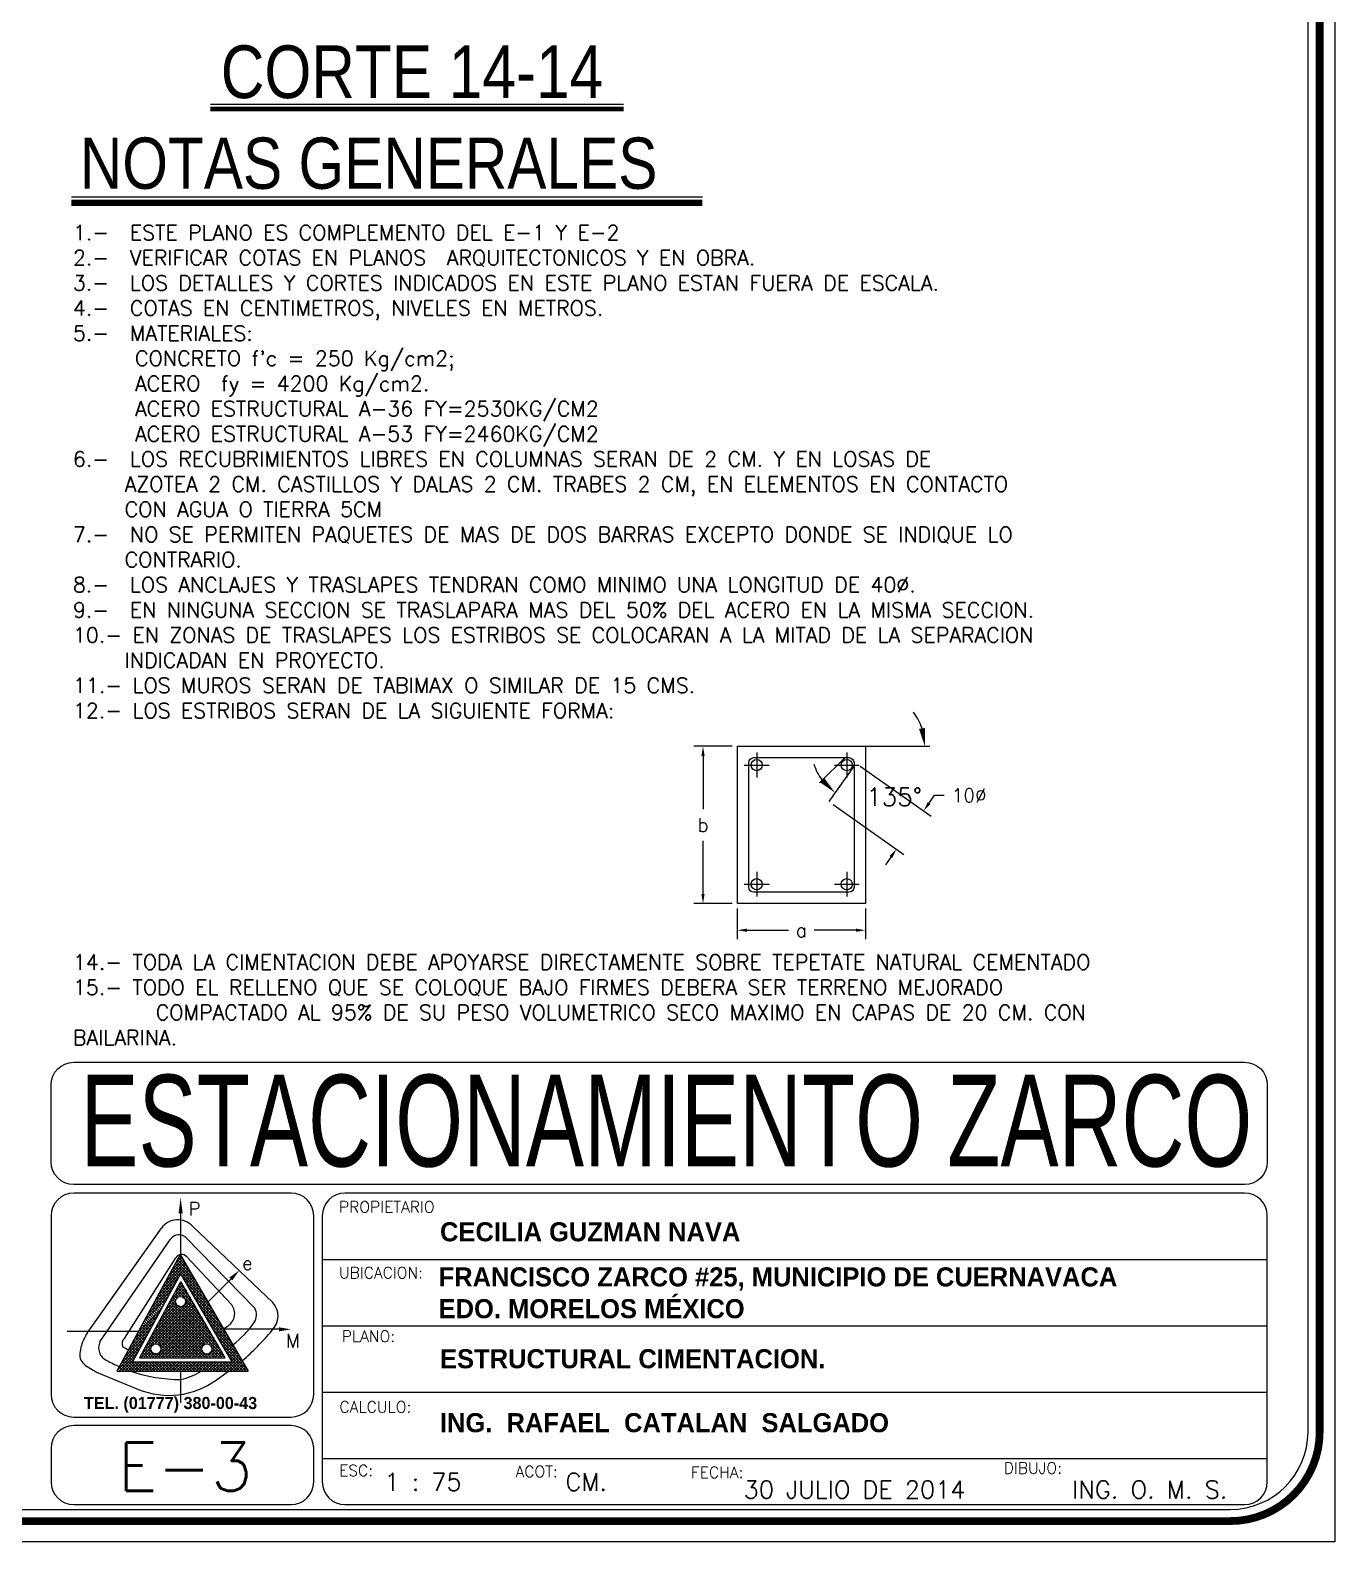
# Model space of a CAD drawing. Header units: millimetres. Extents: x -478 to -58, y -79 to 80.
# Drawn here: x -360.72 to -347.75, y 1.66 to 16.68 of the extents above; entities that cross this region are included whole.
import ezdxf
from ezdxf.enums import TextEntityAlignment as Align

# ---------------------------------------------------------------- set-up
doc = ezdxf.new("R2010")
doc.units = ezdxf.units.MM
doc.header["$MEASUREMENT"] = 0
doc.layers.get('Defpoints').update_dxf_attribs({"color": 71})
for name, color, linetype in [('ACERO', 40, 'Continuous'), ('MUROS', 4, 'Continuous'), ('texto', 5, 'Continuous')]:
    doc.layers.add(name, color=color, linetype=linetype)
doc.styles.add('GRAN', font='swissck.ttf', dxfattribs={"height": 0.3})
doc.styles.add('PEQ', font='simplex.shx', dxfattribs={"height": 0.09})
doc.styles.add('PIE', font='simplex.shx')
doc.styles.add('ROMANS', font='simplex.shx')
doc.styles.get("Standard").update_dxf_attribs({"font": 'simplex.shx'})
doc.dimstyles.get("Standard").update_dxf_attribs({"dimtxt": 0.18, "dimasz": 0.18, "dimexe": 0.18, "dimexo": 0.0625, "dimgap": 0.09, "dimtad": 0, "dimtih": 1, "dimtoh": 1, "dimdec": 4, "dimzin": 0, "dimdsep": 46, "dimtxsty": 'Standard', "dimcen": 0.09, "dimadec": 0, "dimazin": 0, "dimtfac": 1, "dimtdec": 4, "dimtofl": 0, "dimtmove": 0, "dimatfit": 3, "dimfxl": 1, "dimtolj": 1, "dimtzin": 0, "dimarcsym": 0})
doc.dimstyles.new('STANDARD$0', dxfattribs={"dimtxt": 0.135, "dimasz": 0.095, "dimexe": 0.09, "dimexo": 0.05, "dimgap": 0.09, "dimtad": 0, "dimtih": 1, "dimtoh": 1, "dimdec": 0, "dimlfac": 100, "dimzin": 0, "dimdsep": 46, "dimtxsty": 'ROMANS', "dimcen": 0.09, "dimclrd": 1, "dimclre": 1, "dimclrt": 5, "dimadec": 0, "dimazin": 0, "dimtfac": 1, "dimtdec": 0, "dimtofl": 0, "dimtmove": 0, "dimatfit": 1, "dimfxl": 1, "dimtolj": 1, "dimtzin": 0, "dimarcsym": 0})

# ---------------------------------------------------------------- blocks, each defined once
blk = doc.blocks.new('*X5')
at = {"color": 0}
for p, q in [((-332.5608, 279.6205), (-332.4991, 279.6822)), ((-332.5481, 279.6437), (-332.503, 279.6889)), ((-332.5355, 279.667), (-332.5069, 279.6956)), ((-332.5161, 279.6528), (-332.5336, 279.6703)), ((-332.4492, 279.5965), (-332.5299, 279.6772)), ((-332.464, 279.6219), (-332.5262, 279.6841)), ((-332.5229, 279.6902), (-332.5108, 279.7023)), ((-332.4788, 279.6473), (-332.5224, 279.691)), ((-332.4935, 279.6727), (-332.5187, 279.6978)), ((-332.5183, 279.6523), (-332.4952, 279.6755)), ((-332.5083, 279.698), (-332.515, 279.7047)), ((-332.508, 279.6521), (-332.4913, 279.6688)), ((-332.6618, 279.4345), (-332.4678, 279.6285)), ((-332.6492, 279.4578), (-332.4718, 279.6352)), ((-332.6366, 279.481), (-332.4757, 279.6419)), ((-332.6239, 279.5043), (-332.5133, 279.6149)), ((-332.6113, 279.5275), (-332.522, 279.6168)), ((-332.6096, 279.4762), (-332.4639, 279.6218)), ((-332.5997, 279.4755), (-332.46, 279.6151)), ((-332.5987, 279.5508), (-332.528, 279.6214)), ((-332.586, 279.574), (-332.5318, 279.6282)), ((-332.5734, 279.5972), (-332.5321, 279.6386)), ((-332.4232, 279.4751), (-332.5635, 279.6154)), ((-332.414, 279.4764), (-332.5598, 279.6222)), ((-332.3519, 279.425), (-332.5561, 279.6291)), ((-332.3606, 279.4442), (-332.5523, 279.636)), ((-332.53, 279.6243), (-332.5486, 279.6429)), ((-332.5323, 279.6372), (-332.5449, 279.6497)), ((-332.5292, 279.6447), (-332.5411, 279.6566)), ((-332.5238, 279.6499), (-332.5374, 279.6635)), ((-332.3753, 279.4696), (-332.5232, 279.6175)), ((-332.3901, 279.495), (-332.5103, 279.6152)), ((-332.4049, 279.5204), (-332.5028, 279.6183)), ((-332.5012, 279.6483), (-332.4874, 279.662)), ((-332.4197, 279.5458), (-332.4976, 279.6237)), ((-332.4966, 279.6423), (-332.4835, 279.6553)), ((-332.4344, 279.5711), (-332.4948, 279.6315)), ((-332.4946, 279.6336), (-332.4796, 279.6486)), ((-332.6078, 279.425), (-332.4444, 279.5883)), ((-332.5972, 279.425), (-332.4405, 279.5816)), ((-332.458, 279.425), (-332.5934, 279.5604)), ((-332.5931, 279.4715), (-332.4561, 279.6084)), ((-332.4474, 279.425), (-332.5897, 279.5673)), ((-332.5886, 279.4653), (-332.4522, 279.6017)), ((-332.587, 279.4564), (-332.4483, 279.595)), ((-332.5866, 279.425), (-332.4366, 279.5749)), ((-332.4368, 279.425), (-332.5859, 279.5741)), ((-332.4262, 279.425), (-332.5822, 279.581)), ((-332.4156, 279.425), (-332.5785, 279.5879)), ((-332.5759, 279.425), (-332.4327, 279.5682)), ((-332.4347, 279.4547), (-332.5747, 279.5948)), ((-332.4336, 279.4643), (-332.571, 279.6016)), ((-332.4295, 279.4708), (-332.5673, 279.6085)), ((-332.5653, 279.425), (-332.4288, 279.5615)), ((-332.5428, 279.425), (-332.6233, 279.5054)), ((-332.5322, 279.425), (-332.6196, 279.5123)), ((-332.5216, 279.425), (-332.6158, 279.5192)), ((-332.511, 279.425), (-332.6121, 279.526)), ((-332.5004, 279.425), (-332.6084, 279.5329)), ((-332.4898, 279.425), (-332.6046, 279.5398)), ((-332.4792, 279.425), (-332.6009, 279.5467)), ((-332.4686, 279.425), (-332.5971, 279.5535)), ((-332.5547, 279.425), (-332.4249, 279.5548)), ((-332.5441, 279.425), (-332.421, 279.5481)), ((-332.5335, 279.425), (-332.4171, 279.5414)), ((-332.5229, 279.425), (-332.4132, 279.5347)), ((-332.5123, 279.425), (-332.4093, 279.528)), ((-332.5017, 279.425), (-332.4054, 279.5213)), ((-332.4911, 279.425), (-332.4015, 279.5146)), ((-332.4805, 279.425), (-332.3976, 279.5079)), ((-332.4185, 279.4764), (-332.3937, 279.5012)), ((-332.6608, 279.425), (-332.6246, 279.4612)), ((-332.6383, 279.425), (-332.6569, 279.4436)), ((-332.6277, 279.425), (-332.6532, 279.4505)), ((-332.6502, 279.425), (-332.6239, 279.4513)), ((-332.6171, 279.425), (-332.6494, 279.4573)), ((-332.6065, 279.425), (-332.6457, 279.4642)), ((-332.6246, 279.4537), (-332.642, 279.4711)), ((-332.6396, 279.425), (-332.6199, 279.4446)), ((-332.6239, 279.4637), (-332.6382, 279.4779)), ((-332.62, 279.4703), (-332.6345, 279.4848)), ((-332.6139, 279.4748), (-332.6308, 279.4917)), ((-332.605, 279.4765), (-332.627, 279.4986)), ((-332.5747, 279.425), (-332.5932, 279.4435)), ((-332.564, 279.425), (-332.5887, 279.4496)), ((-332.5534, 279.425), (-332.587, 279.4585)), ((-332.4699, 279.425), (-332.4347, 279.4601)), ((-332.4593, 279.425), (-332.4336, 279.4507)), ((-332.4487, 279.425), (-332.4294, 279.4442)), ((-332.4168, 279.425), (-332.3742, 279.4676)), ((-332.409, 279.4753), (-332.3898, 279.4944)), ((-332.4062, 279.425), (-332.3703, 279.4609)), ((-332.4026, 279.4711), (-332.3859, 279.4877)), ((-332.3837, 279.425), (-332.4026, 279.4439)), ((-332.3983, 279.4647), (-332.382, 279.481)), ((-332.3731, 279.425), (-332.3983, 279.4502)), ((-332.397, 279.4554), (-332.3781, 279.4743)), ((-332.3625, 279.425), (-332.397, 279.4594)), ((-332.3956, 279.425), (-332.3664, 279.4542)), ((-332.385, 279.425), (-332.3625, 279.4475)), ((-332.6595, 279.425), (-332.6644, 279.4299)), ((-332.6489, 279.425), (-332.6606, 279.4367)), ((-332.629, 279.425), (-332.6137, 279.4402)), ((-332.6184, 279.425), (-332.6048, 279.4386)), ((-332.5959, 279.425), (-332.6098, 279.4389)), ((-332.5853, 279.425), (-332.5998, 279.4395)), ((-332.4381, 279.425), (-332.4231, 279.4399)), ((-332.4275, 279.425), (-332.4138, 279.4386)), ((-332.4049, 279.425), (-332.4187, 279.4387)), ((-332.3943, 279.425), (-332.4091, 279.4398)), ((-332.3744, 279.425), (-332.3586, 279.4408)), ((-332.3638, 279.425), (-332.3547, 279.4341)), ((-332.3532, 279.425), (-332.3508, 279.4274))]:
    blk.add_line(p, q, dxfattribs=at)
blk = doc.blocks.new('*D208')
at = {"layer": 'Defpoints', "color": 0}
for p in [(-352.511, 9.395), (-352.781, 9.014), (-351.841, 8.92)]:
    blk.add_point(p, dxfattribs=at)
at = {"layer": 'texto', "color": 1, "lineweight": -2}
for p, q in [((-352.47, 9.366), (-351.767, 8.868)), ((-351.786, 8.997), (-351.731, 9.075)), ((-351.731, 9.075), (-351.636, 9.075)), ((-352.74, 8.985), (-352.038, 8.487)), ((-352.166, 8.461), (-352.221, 8.384))]:
    blk.add_line(p, q, dxfattribs=at)
at = {"layer": 'texto', "color": 1}
for points in [[(-351.799, 9.007), (-351.773, 8.988), (-351.841, 8.92)], [(-352.179, 8.471), (-352.153, 8.452), (-352.111, 8.539)]]:
    blk.add_solid(points, dxfattribs=at)
at = {"layer": 'texto', "color": 5, "insert": (-351.388, 9.075), "char_height": 0.135, "attachment_point": 5, "style": 'ROMANS'}
blk.add_mtext('\\A1;10%%C', dxfattribs=at)
blk = doc.blocks.new('*D209')
at = {"layer": 'Defpoints', "color": 0}
for p in [(-353.692, 9.562), (-351.778, 9.562), (-352.532, 9.366), (-352.781, 9.014), (-352.33, 9)]:
    blk.add_point(p, dxfattribs=at)
at = {"layer": 'texto', "color": 0, "lineweight": -2}
for start, end in [(18.308, 36.616), (198.137, 216.445)]:
    blk.add_arc((-352.394, 9.562), 0.566, start, end, dxfattribs=at)
at = {"layer": 'texto', "color": 0}
for points in [[(-351.827, 9.744), (-351.886, 9.735), (-351.828, 9.562)], [(-352.828, 9.247), (-352.87, 9.204), (-352.72, 9.1)]]:
    blk.add_solid(points, dxfattribs=at)
at = {"layer": 'texto', "color": 5, "insert": (-352.134, 9.06), "char_height": 0.18, "attachment_point": 5}
blk.add_mtext('\\A1;135%%D', dxfattribs=at)
blk = doc.blocks.new('*D210')
at = {"layer": 'Defpoints', "color": 0}
for p in [(-353.692, 9.562), (-354.033, 7.999), (-353.692, 7.999)]:
    blk.add_point(p, dxfattribs=at)
at = {"layer": 'texto', "color": 1, "lineweight": -2}
for p, q in [((-353.742, 9.562), (-354.123, 9.562)), ((-354.033, 9.467), (-354.033, 8.938)), ((-354.033, 8.094), (-354.033, 8.623)), ((-353.742, 7.999), (-354.123, 7.999))]:
    blk.add_line(p, q, dxfattribs=at)
at = {"layer": 'texto', "color": 1}
for points in [[(-354.049, 9.467), (-354.017, 9.467), (-354.033, 9.562)], [(-354.049, 8.094), (-354.017, 8.094), (-354.033, 7.999)]]:
    blk.add_solid(points, dxfattribs=at)
at = {"layer": 'texto', "color": 5, "insert": (-354.033, 8.781), "char_height": 0.135, "attachment_point": 5, "style": 'ROMANS'}
blk.add_mtext('\\A1;b', dxfattribs=at)
blk = doc.blocks.new('*D211')
at = {"layer": 'Defpoints', "color": 0}
for p in [(-353.692, 7.999), (-352.419, 7.999), (-352.419, 7.734)]:
    blk.add_point(p, dxfattribs=at)
at = {"layer": 'texto', "color": 1, "lineweight": -2}
for p, q in [((-353.692, 7.949), (-353.692, 7.644)), ((-352.419, 7.949), (-352.419, 7.644)), ((-353.597, 7.734), (-353.184, 7.734)), ((-352.514, 7.734), (-352.927, 7.734))]:
    blk.add_line(p, q, dxfattribs=at)
at = {"layer": 'texto', "color": 1}
for points in [[(-353.597, 7.75), (-353.597, 7.718), (-353.692, 7.734)], [(-352.514, 7.75), (-352.514, 7.718), (-352.419, 7.734)]]:
    blk.add_solid(points, dxfattribs=at)
at = {"layer": 'texto', "color": 5, "insert": (-353.056, 7.734), "char_height": 0.135, "attachment_point": 5, "style": 'ROMANS'}
blk.add_mtext('\\A1;a', dxfattribs=at)
blk = doc.blocks.new('VAR')
at = {"layer": 'ACERO', "color": 4}
for p, q in [((-0.121, 0), (0.121, 0)), ((0, 0.121), (0, -0.121))]:
    blk.add_line(p, q, dxfattribs=at)
at = {"layer": 'ACERO'}
blk.add_circle((0, 0), 0.0548, dxfattribs=at)

msp = doc.modelspace()

# ---------------------------------------------------------------- linework, layer by layer
at = {"layer": 'ACERO'}
for p, q in [((-352.62014, 9.44926), (-352.87683, 9.19865)), ((-352.53207, 9.36623), (-352.781, 9.01397))]:
    msp.add_line(p, q, dxfattribs=at)
msp.add_lwpolyline([(-353.5791, 8.16276), (-353.5791, 9.39826, -0.41421356), (-353.5281, 9.44926), (-352.58307, 9.44926, -0.41421356), (-352.53207, 9.39826), (-352.53207, 8.16276, -0.41421356), (-352.58307, 8.11177), (-353.5281, 8.11177, -0.41421356)], format="xyb", close=True, dxfattribs=at)
at = {"layer": 'MUROS'}
for p, q in [((-353.69175, 9.56191), (-351.77821, 9.56191)), ((-353.69175, 7.99911), (-353.69175, 9.56191)), ((-352.41942, 9.56191), (-352.41942, 7.99911)), ((-352.41942, 7.99911), (-353.69175, 7.99911)), ((-359.22853, 4.51014), (-358.55425, 3.35183)), ((-359.44704, 4.10819), (-359.16103, 4.3942)), ((-359.41333, 4.1702), (-359.17145, 4.41208)), ((-359.37962, 4.23221), (-359.18186, 4.42997)), ((-359.34591, 4.29422), (-359.19227, 4.44786)), ((-359.31219, 4.35623), (-359.20268, 4.46574)), ((-359.23771, 4.29773), (-359.30657, 4.36659)), ((-358.95926, 4.04758), (-359.2966, 4.38492)), ((-358.99868, 4.1153), (-359.28663, 4.40325)), ((-359.27848, 4.41824), (-359.2131, 4.48363)), ((-359.0381, 4.18302), (-359.27667, 4.42158)), ((-359.07753, 4.25074), (-359.2667, 4.43992)), ((-359.11695, 4.31846), (-359.25673, 4.45825)), ((-359.15637, 4.38618), (-359.24677, 4.47658)), ((-359.24477, 4.48025), (-359.22351, 4.50152)), ((-359.19579, 4.4539), (-359.2368, 4.49491)), ((-359.21892, 4.30801), (-359.15062, 4.37631)), ((-359.2085, 4.29013), (-359.14021, 4.35842)), ((-359.51446, 3.98417), (-359.28155, 4.21708)), ((-359.48075, 4.04618), (-359.24784, 4.27909)), ((-359.31744, 4.15107), (-359.3863, 4.21992)), ((-359.30747, 4.1694), (-359.37633, 4.23826)), ((-359.29751, 4.18773), (-359.36636, 4.25659)), ((-359.28754, 4.20607), (-359.3564, 4.27492)), ((-359.27757, 4.2244), (-359.34643, 4.29325)), ((-359.26761, 4.24273), (-359.33646, 4.31159)), ((-359.25764, 4.26106), (-359.3265, 4.32992)), ((-359.24768, 4.2794), (-359.31653, 4.34825)), ((-359.22574, 4.31974), (-358.71666, 3.44521)), ((-359.22455, 4.23814), (-358.78626, 3.48523)), ((-359.19809, 4.27224), (-359.1298, 4.34054)), ((-359.18768, 4.25435), (-359.11938, 4.32265)), ((-358.91984, 3.97986), (-359.17841, 4.23843)), ((-359.17727, 4.23647), (-359.10897, 4.30476)), ((-359.16686, 4.21858), (-359.09856, 4.28688)), ((-359.15644, 4.20069), (-359.08815, 4.26899)), ((-359.14603, 4.18281), (-359.07774, 4.2511)), ((-359.13562, 4.16492), (-359.06732, 4.23322)), ((-359.12521, 4.14703), (-359.05691, 4.21533)), ((-359.58188, 3.86016), (-359.34898, 4.09306)), ((-359.54817, 3.92216), (-359.31527, 4.15507)), ((-359.39717, 4.00441), (-359.46603, 4.07326)), ((-359.3872, 4.02274), (-359.45606, 4.0916)), ((-359.37724, 4.04107), (-359.44609, 4.10993)), ((-359.36727, 4.0594), (-359.43613, 4.12826)), ((-359.3573, 4.07774), (-359.42616, 4.14659)), ((-359.34734, 4.09607), (-359.41619, 4.16493)), ((-359.33737, 4.1144), (-359.40623, 4.18326)), ((-359.32741, 4.13274), (-359.39626, 4.20159)), ((-358.88042, 3.91214), (-359.13899, 4.17071)), ((-359.11479, 4.12915), (-359.0465, 4.19744)), ((-359.10528, 4.11205), (-359.03699, 4.18035)), ((-358.84099, 3.84442), (-359.09957, 4.10299)), ((-359.09397, 4.09337), (-359.02567, 4.16167)), ((-359.08356, 4.07549), (-359.01526, 4.14378)), ((-359.07315, 4.0576), (-359.00485, 4.1259)), ((-359.06273, 4.03971), (-358.99444, 4.10801)), ((-359.05232, 4.02183), (-358.98403, 4.09012)), ((-359.04191, 4.00394), (-358.97361, 4.07224)), ((-359.68301, 3.67413), (-359.45011, 3.90703)), ((-359.6493, 3.73614), (-359.4164, 3.96904)), ((-359.48687, 3.83941), (-359.55572, 3.90827)), ((-359.4769, 3.85775), (-359.54576, 3.9266)), ((-359.46693, 3.87608), (-359.53579, 3.94493)), ((-359.45697, 3.89441), (-359.52582, 3.96327)), ((-359.447, 3.91274), (-359.51586, 3.9816)), ((-359.43704, 3.93108), (-359.50589, 3.99993)), ((-359.42707, 3.94941), (-359.49593, 4.01826)), ((-359.4171, 3.96774), (-359.48596, 4.0366)), ((-359.40714, 3.98607), (-359.47599, 4.05493)), ((-358.80157, 3.77669), (-359.06014, 4.03527)), ((-359.0315, 3.98605), (-358.9632, 4.05435)), ((-359.02108, 3.96817), (-358.95279, 4.03646)), ((-358.76215, 3.70897), (-359.02072, 3.96755)), ((-359.01067, 3.95028), (-358.94238, 4.01858)), ((-359.00026, 3.93239), (-358.93196, 4.00069)), ((-358.98985, 3.91451), (-358.92155, 3.9828)), ((-358.97943, 3.89662), (-358.91114, 3.96492)), ((-358.96902, 3.87873), (-358.90073, 3.94703)), ((-358.95861, 3.86085), (-358.89032, 3.92914)), ((-358.9482, 3.84296), (-358.8799, 3.91126)), ((-359.75043, 3.55011), (-359.51753, 3.78301)), ((-359.71672, 3.61212), (-359.48382, 3.84502)), ((-359.5666, 3.69275), (-359.63545, 3.76161)), ((-359.55663, 3.71108), (-359.62549, 3.77994)), ((-359.54666, 3.72942), (-359.61552, 3.79827)), ((-359.5367, 3.74775), (-359.60555, 3.81661)), ((-359.52673, 3.76608), (-359.59559, 3.83494)), ((-359.51677, 3.78441), (-359.58562, 3.85327)), ((-359.5068, 3.80275), (-359.57566, 3.8716)), ((-359.49683, 3.82108), (-359.56569, 3.88994)), ((-358.72273, 3.64125), (-358.9813, 3.89983)), ((-358.68331, 3.57353), (-358.94188, 3.83211)), ((-358.93779, 3.82507), (-358.86949, 3.89337)), ((-358.92737, 3.80719), (-358.85908, 3.87548)), ((-358.91696, 3.7893), (-358.84867, 3.8576)), ((-358.90655, 3.77141), (-358.83825, 3.83971)), ((-358.64388, 3.50581), (-358.90246, 3.76438)), ((-358.89614, 3.75353), (-358.82784, 3.82182)), ((-358.88572, 3.73564), (-358.81743, 3.80394)), ((-358.87531, 3.71775), (-358.80702, 3.78605)), ((-358.8649, 3.69987), (-358.7966, 3.76816)), ((-359.81785, 3.42609), (-359.58495, 3.65899)), ((-359.78414, 3.4881), (-359.55124, 3.721)), ((-359.64633, 3.54609), (-359.71518, 3.61495)), ((-359.63636, 3.56442), (-359.70522, 3.63328)), ((-359.62639, 3.58276), (-359.69525, 3.65161)), ((-359.61643, 3.60109), (-359.68528, 3.66994)), ((-359.60646, 3.61942), (-359.67532, 3.68828)), ((-359.5965, 3.63775), (-359.66535, 3.70661)), ((-359.58653, 3.65609), (-359.65539, 3.72494)), ((-359.57656, 3.67442), (-359.64542, 3.74327)), ((-358.60446, 3.43809), (-358.86304, 3.69666)), ((-358.85449, 3.68198), (-358.78619, 3.75028)), ((-358.84408, 3.66409), (-358.77578, 3.73239)), ((-358.83366, 3.64621), (-358.76537, 3.7145)), ((-358.56504, 3.37037), (-358.82361, 3.62894)), ((-358.82325, 3.62832), (-358.75496, 3.69662)), ((-358.81284, 3.61043), (-358.74454, 3.67873)), ((-358.80243, 3.59255), (-358.73413, 3.66084)), ((-358.79201, 3.57466), (-358.72372, 3.64296)), ((-358.7816, 3.55677), (-358.71331, 3.62507)), ((-358.77119, 3.53889), (-358.70289, 3.60718)), ((-359.8521, 3.36309), (-359.6192, 3.59599)), ((-359.83551, 3.35183), (-359.65237, 3.53497)), ((-359.80722, 3.35183), (-359.68608, 3.47296)), ((-359.67846, 3.35183), (-359.79491, 3.46828)), ((-359.65016, 3.35183), (-359.78495, 3.48662)), ((-359.62186, 3.35183), (-359.77498, 3.50495)), ((-359.69616, 3.45443), (-359.76501, 3.52328)), ((-359.68619, 3.47276), (-359.75505, 3.54162)), ((-359.67623, 3.49109), (-359.74508, 3.55995)), ((-359.66626, 3.50942), (-359.73512, 3.57828)), ((-359.65629, 3.52776), (-359.72515, 3.59661)), ((-358.78845, 3.35183), (-358.64042, 3.49986)), ((-358.5748, 3.35183), (-358.78419, 3.56122)), ((-358.76078, 3.521), (-358.69248, 3.5893)), ((-358.76015, 3.35183), (-358.63001, 3.48197)), ((-358.75037, 3.50311), (-358.68207, 3.57141)), ((-358.6031, 3.35183), (-358.74477, 3.4935)), ((-358.73995, 3.48523), (-358.67166, 3.55352)), ((-358.73186, 3.35183), (-358.6196, 3.46409)), ((-358.72954, 3.46734), (-358.66125, 3.53564)), ((-358.71913, 3.44945), (-358.65083, 3.51775)), ((-359.79165, 3.35183), (-359.83478, 3.39495)), ((-359.76335, 3.35183), (-359.82481, 3.41329)), ((-359.73506, 3.35183), (-359.81485, 3.43162)), ((-359.70676, 3.35183), (-359.80488, 3.44995)), ((-359.77892, 3.35183), (-359.68553, 3.44521)), ((-359.75062, 3.35183), (-359.65724, 3.44521)), ((-359.72232, 3.35183), (-359.62894, 3.44521)), ((-359.69402, 3.35183), (-359.60064, 3.44521)), ((-359.59356, 3.35183), (-359.68694, 3.44521)), ((-359.66572, 3.35183), (-359.57234, 3.44521)), ((-359.56526, 3.35183), (-359.65864, 3.44521)), ((-359.63742, 3.35183), (-359.54404, 3.44521)), ((-359.53696, 3.35183), (-359.63035, 3.44521)), ((-359.60912, 3.35183), (-359.51574, 3.44521)), ((-359.50866, 3.35183), (-359.60205, 3.44521)), ((-359.58082, 3.35183), (-359.48744, 3.44521)), ((-359.48037, 3.35183), (-359.57375, 3.44521)), ((-359.55253, 3.35183), (-359.45914, 3.44521)), ((-359.45207, 3.35183), (-359.54545, 3.44521)), ((-359.52423, 3.35183), (-359.43084, 3.44521)), ((-359.42377, 3.35183), (-359.51715, 3.44521)), ((-359.49593, 3.35183), (-359.40255, 3.44521)), ((-359.39547, 3.35183), (-359.48885, 3.44521)), ((-359.46763, 3.35183), (-359.37425, 3.44521)), ((-359.36717, 3.35183), (-359.46055, 3.44521)), ((-359.43933, 3.35183), (-359.34595, 3.44521)), ((-359.33887, 3.35183), (-359.43225, 3.44521)), ((-359.41103, 3.35183), (-359.31765, 3.44521)), ((-359.31057, 3.35183), (-359.40395, 3.44521)), ((-359.38273, 3.35183), (-359.28935, 3.44521)), ((-359.28227, 3.35183), (-359.37565, 3.44521)), ((-359.35443, 3.35183), (-359.26105, 3.44521)), ((-359.25397, 3.35183), (-359.34736, 3.44521)), ((-359.32613, 3.35183), (-359.23275, 3.44521)), ((-359.22567, 3.35183), (-359.31906, 3.44521)), ((-359.29783, 3.35183), (-359.20445, 3.44521)), ((-359.19738, 3.35183), (-359.29076, 3.44521)), ((-359.26954, 3.35183), (-359.17615, 3.44521)), ((-359.16908, 3.35183), (-359.26246, 3.44521)), ((-359.24124, 3.35183), (-359.14785, 3.44521)), ((-359.14078, 3.35183), (-359.23416, 3.44521)), ((-359.21294, 3.35183), (-359.11956, 3.44521)), ((-359.11248, 3.35183), (-359.20586, 3.44521)), ((-359.18464, 3.35183), (-359.09126, 3.44521)), ((-359.08418, 3.35183), (-359.17756, 3.44521)), ((-359.15634, 3.35183), (-359.06296, 3.44521)), ((-359.05588, 3.35183), (-359.14926, 3.44521)), ((-359.12804, 3.35183), (-359.03466, 3.44521)), ((-359.02758, 3.35183), (-359.12096, 3.44521)), ((-359.09974, 3.35183), (-359.00636, 3.44521)), ((-358.99928, 3.35183), (-359.09266, 3.44521)), ((-359.07144, 3.35183), (-358.97806, 3.44521)), ((-358.97098, 3.35183), (-359.06437, 3.44521)), ((-359.04314, 3.35183), (-358.94976, 3.44521)), ((-358.94269, 3.35183), (-359.03607, 3.44521)), ((-359.01484, 3.35183), (-358.92146, 3.44521)), ((-358.91439, 3.35183), (-359.00777, 3.44521)), ((-358.98655, 3.35183), (-358.89316, 3.44521)), ((-358.88609, 3.35183), (-358.97947, 3.44521)), ((-358.95825, 3.35183), (-358.86487, 3.44521)), ((-358.85779, 3.35183), (-358.95117, 3.44521)), ((-358.92995, 3.35183), (-358.83657, 3.44521)), ((-358.82949, 3.35183), (-358.92287, 3.44521)), ((-358.90165, 3.35183), (-358.80827, 3.44521)), ((-358.80119, 3.35183), (-358.89457, 3.44521)), ((-358.87335, 3.35183), (-358.77997, 3.44521)), ((-358.77289, 3.35183), (-358.86627, 3.44521)), ((-358.84505, 3.35183), (-358.75167, 3.44521)), ((-358.74459, 3.35183), (-358.83797, 3.44521)), ((-358.81675, 3.35183), (-358.72337, 3.44521)), ((-358.71629, 3.35183), (-358.80968, 3.44521)), ((-358.68799, 3.35183), (-358.78138, 3.44521)), ((-358.6597, 3.35183), (-358.75308, 3.44521)), ((-358.6314, 3.35183), (-358.72478, 3.44521)), ((-358.70356, 3.35183), (-358.60918, 3.4462)), ((-358.67526, 3.35183), (-358.59877, 3.42831)), ((-358.64696, 3.35183), (-358.58836, 3.41043)), ((-358.61866, 3.35183), (-358.57795, 3.39254)), ((-358.59036, 3.35183), (-358.56753, 3.37465)), ((-358.56206, 3.35183), (-358.55712, 3.35677))]:
    msp.add_line(p, q, dxfattribs=at)
at = {"layer": 'MUROS', "color": 4}
for p, q in [((-359.22455, 4.99572), (-359.22455, 4.50331)), ((-360.15376, 3.73042), (-359.41476, 4.77398)), ((-360.02643, 3.64235), (-359.32468, 4.66451)), ((-359.16911, 4.67615), (-358.48649, 3.97892)), ((-359.10487, 4.79004), (-358.30764, 4.0339)), ((-359.22853, 4.51014), (-359.85822, 3.35183)), ((-359.78355, 3.67739), (-359.27324, 4.47886)), ((-359.163, 4.48903), (-358.72566, 4.02048)), ((-357.81719, 4.46216), (-348.42476, 4.46216)), ((-357.81719, 4.46216), (-348.42476, 4.46216)), ((-359.22574, 4.31974), (-359.70117, 3.44521)), ((-359.22455, 4.23814), (-359.63386, 3.48523)), ((-358.69465, 4.29747), (-358.95385, 4.03828)), ((-358.19275, 3.76757), (-358.79626, 3.76757)), ((-357.81719, 3.80272), (-348.42476, 3.80272)), ((-357.81719, 3.80272), (-348.42476, 3.80272)), ((-359.63994, 3.74536), (-360.35175, 3.74536)), ((-359.63386, 3.48523), (-358.78626, 3.48523)), ((-360.05959, 3.34185), (-359.64399, 3.17113)), ((-359.85822, 3.35183), (-358.55425, 3.35183)), ((-359.70117, 3.44521), (-358.71666, 3.44521)), ((-359.22455, 3.35183), (-359.22455, 3.03638)), ((-358.87067, 3.2632), (-358.74981, 3.35183)), ((-357.81719, 3.14327), (-348.42476, 3.14327)), ((-357.81719, 3.14327), (-348.42476, 3.14327)), ((-357.81719, 2.48383), (-348.42476, 2.48383)), ((-357.81719, 2.48383), (-348.42476, 2.48383))]:
    msp.add_line(p, q, dxfattribs=at)
for points in [[(-360.51224, 6.19663, -0.41421356), (-360.28679, 6.42208), (-348.65021, 6.42208, -0.41421356), (-348.42476, 6.19663), (-348.42476, 5.4316, -0.41421356), (-348.65021, 5.20615), (-360.28679, 5.20615, -0.41421356), (-360.51224, 5.4316)], [(-360.51224, 6.19663, -0.41421356), (-360.28679, 6.42208), (-348.65021, 6.42208, -0.41421356), (-348.42476, 6.19663), (-348.42476, 5.4316, -0.41421356), (-348.65021, 5.20615), (-360.28679, 5.20615, -0.41421356), (-360.51224, 5.4316)], [(-357.90173, 4.89615, 0.41421356), (-358.12718, 5.1216), (-360.28679, 5.1216, 0.41421356), (-360.51224, 4.89615), (-360.51224, 3.12073, 0.41421356), (-360.28679, 2.89528), (-358.12718, 2.89528, 0.41421356), (-357.90173, 3.12073)], [(-357.90173, 4.89615, 0.41421356), (-358.12718, 5.1216), (-360.28679, 5.1216, 0.41421356), (-360.51224, 4.89615), (-360.51224, 3.12073, 0.41421356), (-360.28679, 2.89528), (-358.12718, 2.89528, 0.41421356), (-357.90173, 3.12073)], [(-357.81719, 4.89615), (-357.81719, 2.25138, 0.41421356), (-357.59174, 2.02593), (-348.65021, 2.02593, 0.41421356), (-348.42476, 2.25138), (-348.42476, 4.89615, 0.41421356), (-348.65021, 5.1216), (-357.59174, 5.1216, 0.41421356)], [(-357.81719, 4.89615), (-357.81719, 2.25138, 0.41421356), (-357.59174, 2.02593), (-348.65021, 2.02593, 0.41421356), (-348.42476, 2.25138), (-348.42476, 4.89615, 0.41421356), (-348.65021, 5.1216), (-357.59174, 5.1216, 0.41421356)], [(-360.28679, 2.81073, 0.41421356), (-360.51224, 2.58528), (-360.51224, 2.25138, 0.41421356), (-360.28679, 2.02593), (-358.12718, 2.02593, 0.41421356), (-357.90173, 2.25138), (-357.90173, 2.58528, 0.41421356), (-358.12718, 2.81073)], [(-360.28679, 2.81073, 0.41421356), (-360.51224, 2.58528), (-360.51224, 2.25138, 0.41421356), (-360.28679, 2.02593), (-358.12718, 2.02593, 0.41421356), (-357.90173, 2.25138), (-357.90173, 2.58528, 0.41421356), (-358.12718, 2.81073)]]:
    msp.add_lwpolyline(points, format="xyb", close=True, dxfattribs=at)
at = {"layer": 'MUROS'}
for centre in [(-359.22455, 4.04268), (-359.47086, 3.57211), (-358.96375, 3.57211)]:
    msp.add_circle(centre, 0.05071, dxfattribs=at)
at = {"layer": 'MUROS', "color": 4}
for centre, radius, start, end in [((-359.25328, 4.65593), 0.20003, 42.103721, 143.830864), ((-359.24222, 4.60791), 0.10002, 43.027137, 145.529182), ((-359.21418, 4.44126), 0.07001, 43.027137, 147.514577), ((-358.82985, 3.92323), 0.14252, 310.455917, 43.027137), ((-358.61329, 3.91385), 0.14252, 326.463871, 27.168517), ((-358.45606, 3.89978), 0.20003, 314.687796, 42.103721), ((-359.50555, 4.82551), 1.26952, 303.851474, 307.23573), ((-359.26239, 4.35787), 0.92895, 306.748554, 325.754071), ((-360.65866, 5.74303), 3.07132, 311.769268, 319.725356), ((-359.90223, 3.58387), 0.13728, 154.787343, 245.368982), ((-359.74572, 3.62783), 0.06234, 127.355449, 211.628024), ((-359.22809, 4.7737), 1.50435, 240.911738, 246.255426), ((-359.12751, 4.72805), 1.31685, 239.351474, 242.136799), ((-359.22809, 4.7737), 1.50435, 250.93893, 270.134866), ((-359.36619, 3.92321), 0.66903, 282.222265, 301.190166), ((-359.33997, 3.91126), 0.80014, 247.668372, 305.911053), ((-359.23056, 3.32237), 0.05336, 266.881288, 276.464827)]:
    msp.add_arc(centre, radius, start, end, dxfattribs=at)
msp.add_spline([(-360.15376, 3.73042), (-360.21117, 3.60488), (-360.21545, 3.46237), (-360.10417, 3.36831), (-360.05959, 3.34185)], degree=3, dxfattribs=at)
for points in [[(-359.24456, 4.9219), (-359.20454, 4.9219), (-359.22455, 5.07816)], [(-358.74025, 4.28212), (-358.71195, 4.25382), (-358.6412, 4.35287)], [(-358.24829, 3.78758), (-358.24829, 3.74756), (-358.12822, 3.76757)]]:
    msp.add_solid(points, dxfattribs=at)
at = {"layer": 'texto'}
for p, q in [((-358.92767, 15.9425), (-354.82225, 15.9425)), ((-360.31065, 15.0229), (-354.03958, 15.0229))]:
    msp.add_line(p, q, dxfattribs=at)
at = {"layer": 'texto', "color": 7}
msp.add_lwpolyline([(-391.25023, 1.65615), (-391.25023, 67.49957), (-347.75458, 67.49957), (-347.75458, 1.65615)], close=True, dxfattribs=at)
at = {"layer": 'texto', "const_width": 0.07718}
msp.add_lwpolyline([(-391.102, 66.46207), (-391.102, 2.74941, 0.41421356), (-390.21449, 1.86189), (-348.79208, 1.86189, 0.41421356), (-347.90457, 2.74941), (-347.90457, 66.46207, 0.41421356), (-348.79208, 67.34958), (-390.21449, 67.34958, 0.41421356)], format="xyb", close=True, dxfattribs=at)
at = {"layer": 'texto'}
msp.add_lwpolyline([(-390.98624, 66.46207), (-390.98624, 2.74941, 0.41421356), (-390.21449, 1.97766), (-348.79208, 1.97766, 0.41421356), (-348.02033, 2.74941), (-348.02033, 66.46207, 0.41421356), (-348.79208, 67.23382), (-390.21449, 67.23382, 0.41421356)], format="xyb", close=True, dxfattribs=at)
for points, const_width in [([(-358.92767, 15.89714), (-354.82225, 15.89714)], 0.04682), ([(-360.31065, 14.96275), (-354.03958, 14.96275)], 0.06369)]:
    msp.add_lwpolyline(points, dxfattribs=dict(at, const_width=const_width))

# ---------------------------------------------------------------- block references
at = {"layer": 'ACERO', "xscale": 1.019897999999754, "yscale": 1.019897999999754, "zscale": 1.019898}
for p in [(-353.49958, 9.37541), (-352.60415, 9.37541), (-353.49958, 8.19115), (-352.60415, 8.19115)]:
    msp.add_blockref('VAR', p, dxfattribs=at)
at = {"layer": 'MUROS', "xscale": 2.668051141026788, "yscale": 2.668051141026788, "zscale": 2.668051141026901}
msp.add_blockref('*X5', (527.94239, -742.0283), dxfattribs=at)

# ---------------------------------------------------------------- texts
at = {"layer": 'MUROS', "style": 'GRAN', "width": 0.865987}
msp.add_text('ESTACIONAMIENTO ZARCO', height=0.9111589, dxfattribs=at).set_placement((-360.22027, 5.38597), (-348.57458, 5.38597), align=Align.FIT)
at = {"layer": 'MUROS', "color": 1, "style": 'PEQ'}
for s, height, p in [('P', 0.13452, (-359.14703, 4.89756)), ('PROPIETARIO', 0.1124887, (-357.65057, 4.9276)), ('PROPIETARIO', 0.1124887, (-357.65057, 4.9276)), ('e', 0.13452, (-358.6125, 4.35907)), ('UBICACION:', 0.112489, (-357.65057, 4.27423)), ('UBICACION:', 0.112489, (-357.65057, 4.27423)), ('M', 0.13452, (-358.17918, 3.58661)), ('PLANO:', 0.112489, (-357.62338, 3.64176)), ('PLANO:', 0.112489, (-357.62338, 3.64176)), ('CALCULO:', 0.112489, (-357.64574, 2.94038)), ('CALCULO:', 0.112489, (-357.64574, 2.94038)), ('ESC:', 0.112489, (-357.64936, 2.30796)), ('ESC:', 0.112489, (-357.64936, 2.30796)), ('ACOT:', 0.112489, (-355.896, 2.29811)), ('ACOT:', 0.112489, (-355.896, 2.29811)), ('DIBUJO:', 0.112489, (-351.04446, 2.33278)), ('FECHA:', 0.112489, (-354.15239, 2.28989))]:
    msp.add_text(s, height=height, dxfattribs=at).set_placement(p)
at = {"layer": 'MUROS', "color": 2, "style": 'PIE'}
for s, height, p in [('E-3', 0.480067, (-359.84877, 2.16349)), ('1 : 75', 0.175482, (-357.1997, 2.164)), ('CM.', 0.175482, (-355.39972, 2.164)), ('30 JULIO DE 2014', 0.1754825, (-353.62876, 2.08649)), (' ING. O. M. S.', 0.1754825, (-350.48367, 2.08649))]:
    msp.add_text(s, height=height, dxfattribs=at).set_placement(p)
at = {"layer": 'MUROS', "color": 2, "attachment_point": 4, "style": 'PIE'}
for s, insert, char_height, width in [('{\\fCentury Gothic|b1|i0|c0|p34;CECILIA GUZMAN NAVA}', (-356.64656, 4.73583), 0.189521, 13.2640435), ('{\\fCentury Gothic|b1|i0|c0|p34;FRANCISCO ZARCO #25, MUNICIPIO DE CUERNAVACA\\PEDO. MORELOS MÉXICO}', (-356.66058, 4.12947), 0.189521, 13.2640435), ('{\\fCentury Gothic|b1|i0|c0|p34;ESTRUCTURAL CIMENTACION.}', (-356.64656, 3.47406), 0.189521, 13.2640435), ('{\\fCentury Gothic|b1|i0|c0|p34;TEL. (01777) 380-00-43}', (-360.18553, 3.01735), 0.12, 13.26537), ('{\\fCentury Gothic|b1|i0|c0|p34;ING.  RAFAEL  CATALAN  SALGADO}', (-356.64752, 2.83842), 0.189521, 13.2640435)]:
    msp.add_mtext(s, dxfattribs=dict(at, insert=insert, char_height=char_height, width=width))
at = {"layer": 'texto', "style": 'GRAN'}
for s, height, p in [('CORTE 14-14', 0.5237344, (-358.82504, 16.00387)), ('NOTAS GENERALES', 0.5094875, (-360.22573, 15.10266))]:
    msp.add_text(s, height=height, dxfattribs=at).set_placement(p)
at = {"layer": 'texto', "insert": (-360.29447, 10.66713), "char_height": 0.149985, "width": 11.9885202, "attachment_point": 4, "style": 'PEQ'}
msp.add_mtext("1.-  ESTE PLANO ES COMPLEMENTO DEL E-1 Y E-2 \\P2.-  VERIFICAR COTAS EN PLANOS  ARQUITECTONICOS Y EN OBRA.\\P3.-  LOS DETALLES Y CORTES INDICADOS EN ESTE PLANO ESTAN FUERA DE ESCALA.\\P4.-  COTAS EN CENTIMETROS, NIVELES EN METROS.\\P5.-  MATERIALES:\\P      CONCRETO f'c = 250 Kg/cm2; \\P      ACERO  fy = 4200 Kg/cm2.\\P      ACERO ESTRUCTURAL A-36 FY=2530KG/CM2\\P      ACERO ESTRUCTURAL A-53 FY=2460KG/CM2\\P6.-  LOS RECUBRIMIENTOS LIBRES EN COLUMNAS SERAN DE 2 CM. Y EN LOSAS DE\\P     AZOTEA 2 CM. CASTILLOS Y DALAS 2 CM. TRABES 2 CM, EN ELEMENTOS EN CONTACTO\\P     CON AGUA O TIERRA 5CM\\P7.-  NO SE PERMITEN PAQUETES DE MAS DE DOS BARRAS EXCEPTO DONDE SE INDIQUE LO \\P     CONTRARIO.\\P8.-  LOS ANCLAJES Y TRASLAPES TENDRAN COMO MINIMO UNA LONGITUD DE 40%%C.\\P9.-  EN NINGUNA SECCION SE TRASLAPARA MAS DEL 50% DEL ACERO EN LA MISMA SECCION.\\P10.- EN ZONAS DE TRASLAPES LOS ESTRIBOS SE COLOCARAN A LA MITAD DE LA SEPARACION \\P     INDICADAN EN PROYECTO.\\P11.- LOS MUROS SERAN DE TABIMAX O SIMILAR DE 15 CMS.\\P12.- LOS ESTRIBOS SERAN DE LA SIGUIENTE FORMA:\\P\\P\\P\\P\\P\\P\\P\\P\\P\\P14.- TODA LA CIMENTACION DEBE APOYARSE DIRECTAMENTE SOBRE TEPETATE NATURAL CEMENTADO\\P15.- TODO EL RELLENO QUE SE COLOQUE BAJO FIRMES DEBERA SER TERRENO MEJORADO                          COMPACTADO AL 95% DE SU PESO VOLUMETRICO SECO MAXIMO EN CAPAS DE 20 CM. CON BAILARINA.", dxfattribs=at)

# ---------------------------------------------------------------- dimensions: what is measured, and where the dimension line sits
at = {"layer": 'texto', "color": 1}
dim = msp.add_angular_dim_2l(base=(-352.32973, 8.99983), line1=((-353.69175, 9.56191), (-351.77821, 9.56191)), line2=((-352.53207, 9.36623), (-352.781, 9.01397)), text='135%%D', dimstyle='Standard', override={"dimexe": 0.09, "dimexo": 0.05, "dimgap": 0.09, "dimtxsty": 'Standard', "dimclrt": 5, "dimazin": 0, "dimtmove": 0}, dxfattribs=at)
dim.commit()
dim.dimension.update_dxf_attribs({"geometry": '*D209', "text_midpoint": (-352.13365, 9.05955)})
dim = msp.add_linear_dim(base=(-354.03323, 7.99911), p1=(-353.69175, 9.56191), p2=(-353.69175, 7.99911), angle=90, text='b', dimstyle='STANDARD$0', dxfattribs=at)
dim.commit()
dim.dimension.update_dxf_attribs({"geometry": '*D210', "text_midpoint": (-354.03323, 8.78051)})
dim = msp.add_aligned_dim(p1=(-352.781, 9.01397), p2=(-352.51062, 9.39513), distance=-0.82121, text='10%%C', dimstyle='STANDARD$0', dxfattribs=at)
dim.commit()
dim.dimension.update_dxf_attribs({"geometry": '*D208', "text_midpoint": (-351.38839, 9.07498)})
dim = msp.add_linear_dim(base=(-352.41942, 7.7341), p1=(-353.69175, 7.99911), p2=(-352.41942, 7.99911), text='a', dimstyle='STANDARD$0', dxfattribs=at)
dim.commit()
dim.dimension.update_dxf_attribs({"geometry": '*D211', "text_midpoint": (-353.05558, 7.7341)})

doc.saveas('drawing.dxf')
